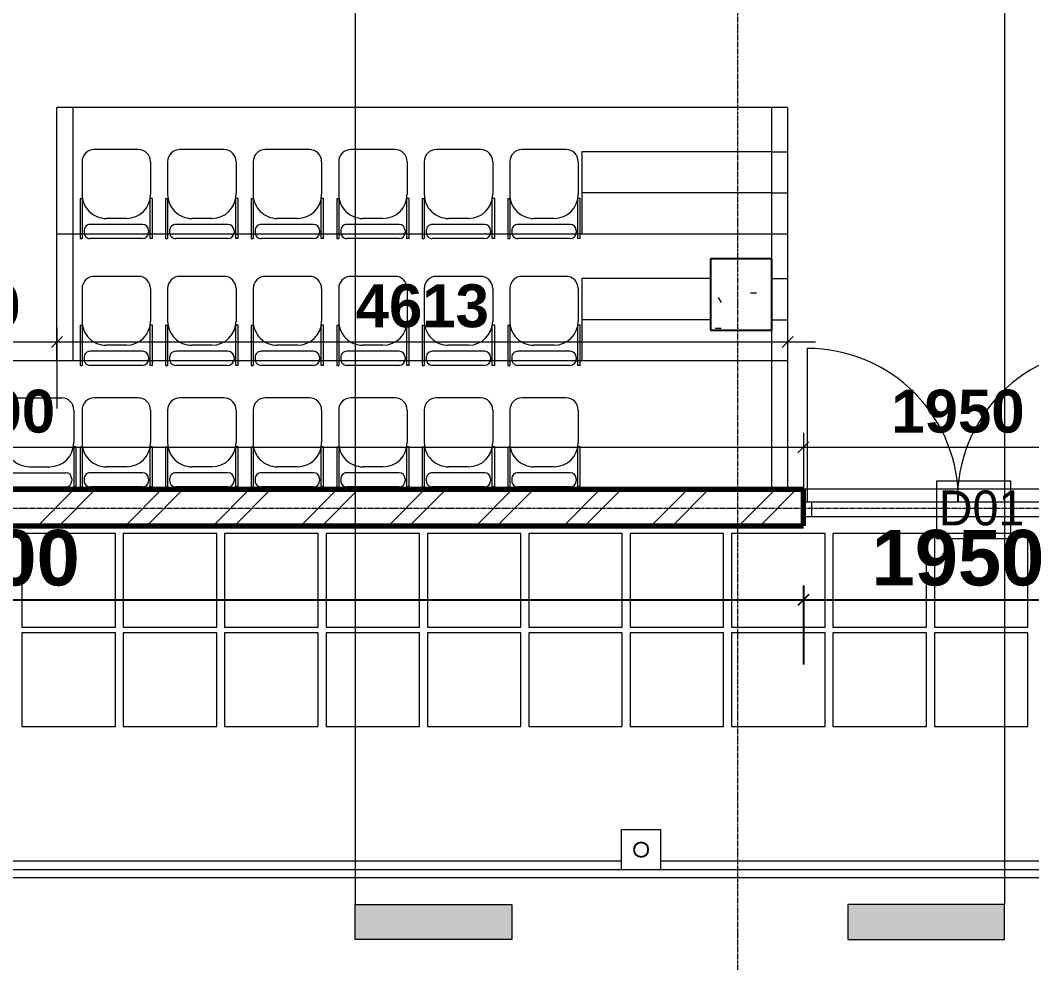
# Model space of a CAD drawing. Header units: inches. Extents: x 22 to 382261, y 22 to 371281.
# Drawn here: x 146913 to 153299, y 201958 to 207907 of the extents above; entities that cross this region are included whole.
import ezdxf

# ---------------------------------------------------------------- set-up
doc = ezdxf.new("R2010")
doc.units = ezdxf.units.IN
doc.header["$MEASUREMENT"] = 0
doc.linetypes.add('Grid Line 1_2_', pattern=[22.225, 12.7, -3.175, 3.175, -3.175])
for name, color, linetype, lineweight in [('A-ANNO-DIMS', 211, 'Continuous', 9), ('A-COLS', 52, 'Continuous', 9), ('A-DETL-GENF', 92, 'Continuous', 9), ('A-DOOR', 31, 'Continuous', 9), ('A-DOOR-IDEN', 31, 'Continuous', 9), ('A-FLOR', 192, 'Continuous', 9), ('A-WALL-PATT', 111, 'Continuous', 9), ('G-ANNO-SYMB', 111, 'Continuous', 9), ('I-FURN', 30, 'Continuous', 9), ('I-WALL', 2, 'Continuous', 9), ('Q-CASE', 31, 'Continuous', 9), ('S-GRID', 1, 'Continuous', 9)]:
    doc.layers.add(name, color=color, linetype=linetype, lineweight=lineweight)
doc.styles.add('Arial_B', font='arialbd.ttf', dxfattribs={"height": 350.793651})
doc.styles.add('Arial_B_2', font='arialbd.ttf', dxfattribs={"height": 270.833333})
doc.styles.add('Tw Cen MT Condensed', font='TCCM____.TTF', dxfattribs={"height": 1.35})
doc.dimstyles.new('2', dxfattribs={"dimscale": 304.8, "dimtxt": 346.888196, "dimasz": 0.221354, "dimexe": 1.338583, "dimexo": 0.0625, "dimgap": 0.278871, "dimtad": 1, "dimdec": 0, "dimzin": 0, "dimdsep": 46, "dimtxsty": 'Arial_B', "dimblk1": 'OBLIQUE', "dimblk2": 'OBLIQUE', "dimsah": 1, "dimcen": 0.09, "dimdle": 0.557743, "dimazin": 0, "dimtfac": 1, "dimtdec": 4, "dimtix": 1, "dimtmove": 0, "dimatfit": 3, "dimfxl": 0.557743, "dimfxlon": 1, "dimtvp": 1, "dimtolj": 1, "dimtzin": 0, "dimarcsym": 2})
doc.dimstyles.new('2_2', dxfattribs={"dimscale": 304.8, "dimtxt": 267.818092, "dimasz": 0.227865, "dimexe": 1.377953, "dimexo": 0.0625, "dimgap": 0.287073, "dimtad": 1, "dimdec": 0, "dimzin": 0, "dimdsep": 46, "dimtxsty": 'Arial_B_2', "dimblk1": 'OBLIQUE', "dimblk2": 'OBLIQUE', "dimsah": 1, "dimcen": 0.09, "dimdle": 0.574147, "dimazin": 0, "dimtfac": 1, "dimtdec": 4, "dimtix": 1, "dimtmove": 0, "dimatfit": 3, "dimfxl": 0.574147, "dimfxlon": 1, "dimtvp": 1, "dimtolj": 1, "dimtzin": 0, "dimlwd": 18, "dimlwe": 18, "dimarcsym": 2})

# ---------------------------------------------------------------- blocks, each defined once
blk = doc.blocks.new('Casework 1 - Casework 1-382926-01-GROUND FLOOR DIM- PART B')
at = {"layer": 'Q-CASE'}
for p, q in [((11281.2, -6741.8), (11031.2, -6741.8)), ((11031.2, -6741.8), (11031.2, -6991.8)), ((11281.2, -6991.8), (11281.2, -6741.8)), ((11031.2, -6939), (6781.2, -6939)), ((15531.2, -6939), (11281.2, -6939)), ((6781.2, -6991.8), (11031.2, -6991.8)), ((11031.2, -6991.8), (11281.2, -6991.8)), ((11281.2, -6991.8), (15531.2, -6991.8)), ((-13208.1, -7041.8), (23004, -7041.8))]:
    blk.add_line(p, q, dxfattribs=at)
at = {"layer": 'Q-CASE', "lineweight": 25}
for start, end in [(0, 180), (180, 0)]:
    blk.add_arc((11156.2, -6866.8), 45, start, end, dxfattribs=at)
blk = doc.blocks.new('Doors_Door-sets_JELD-WEN_Interior_HP_FS12_FCore_Glass10_Double_1_0 - entrance 1200 2-893180-01-GROUND FLOOR DIM- PART B')
at = {"layer": 'A-DETL-GENF'}
for p, q in [((-950.8, 1003.8), (-950.8, 34)), ((950.8, 1003.8), (950.8, 34)), ((-923, 34), (-965, 34)), ((-965, 34), (-965, -58)), ((923, 34), (-923, 34)), ((-923, -58), (-923, 34)), ((923, 34), (923, -58)), ((965, 34), (923, 34)), ((965, -58), (965, 34)), ((-965, -58), (-923, -58)), ((-923, -58), (923, -58)), ((923, -58), (965, -58))]:
    blk.add_line(p, q, dxfattribs=at)
for centre, start, end in [((-950.3, 50.5), 359.00826, 90.03005), ((950.3, 50.5), 89.96995, 180.99174)]:
    blk.add_arc(centre, 953.3, start, end, dxfattribs=at)
at = {"layer": 'A-DOOR', "lineweight": 18}
for p, q in [((-965, 34), (-975, 34)), ((-975, 34), (-975, -58)), ((975, 34), (965, 34)), ((975, -58), (975, 34)), ((-975, -58), (-965, -58)), ((965, -58), (975, -58))]:
    blk.add_line(p, q, dxfattribs=at)
blk = doc.blocks.new('Casework 10 - Casework 10-654344-01-GROUND FLOOR DIM- PART B')
at = {"layer": 'Q-CASE'}
for p, q in [((7468.5, -2981.8), (7468.5, -2181.8)), ((7568.5, -2181.8), (7468.5, -2181.8)), ((7568.5, -2181.8), (7568.5, -2981.8)), ((11981.2, -2461.8), (11981.2, -2181.8)), ((12081.2, -2181.8), (11981.2, -2181.8)), ((12081.2, -2181.8), (12081.2, -2461.8)), ((11981.2, -2721.8), (11981.2, -2461.8)), ((11981.2, -2461.8), (12081.2, -2461.8)), ((12081.2, -2461.8), (12081.2, -2721.8)), ((11981.2, -2981.8), (11981.2, -2721.8)), ((11981.2, -2721.8), (12081.2, -2721.8)), ((12081.2, -2721.8), (12081.2, -2981.8)), ((7468.5, -3781.8), (7468.5, -2981.8)), ((7568.5, -2981.8), (7468.5, -2981.8)), ((7568.5, -2981.8), (7568.5, -3781.8)), ((11981.2, -3136.8), (11981.2, -2981.8)), ((12081.2, -2981.8), (11981.2, -2981.8)), ((12081.2, -2981.8), (12081.2, -3261.8)), ((11981.2, -3261.8), (12081.2, -3261.8)), ((12081.2, -3261.8), (12081.2, -3521.8)), ((11981.2, -3521.8), (12081.2, -3521.8)), ((12081.2, -3521.8), (12081.2, -3781.8)), ((11981.2, -3781.8), (11981.2, -3586.8)), ((11981.2, -4591.8), (11981.2, -3781.8)), ((12081.2, -3781.8), (11981.2, -3781.8)), ((12081.2, -3781.8), (12081.2, -4591.8)), ((12081.2, -4591.8), (11981.2, -4591.8)), ((11981.2, -4591.8), (12081.2, -4591.8))]:
    blk.add_line(p, q, dxfattribs=at)
blk = doc.blocks.new('Chair - Auditorium_0001 - Copy - Chair - Auditorium_0001 - Copy-V32-01-GROUND FLOOR DIM- PART B')
at = {"layer": 'I-FURN'}
for p, q in [((-67.9, 64.1), (-53, 64.1)), ((-67.9, 64.1), (-67.9, -189.9)), ((-53, 64.1), (-53, -189.9)), ((-4.4, 64.3), (325.8, 64.3)), ((389.3, 64.1), (376.6, 64.1)), ((376.6, -189.9), (376.6, 64.1)), ((389.3, -189.9), (389.3, 64.1)), ((-42.5, 13.2), (-42.5, 26.2)), ((363.9, 13.2), (363.9, 26.2)), ((-4.4, -24.9), (325.8, -24.9)), ((97.2, -62.9), (224.2, -62.9)), ((-67.9, -189.9), (-53, -189.9)), ((389.3, -189.9), (376.6, -189.9)), ((-55.2, -421.3), (-55.2, -215.3)), ((376.6, -421.3), (376.6, -215.3)), ((21, -497.5), (300.4, -497.5))]:
    blk.add_line(p, q, dxfattribs=at)
for centre, radius, start, end in [((-4.4, 26.2), 38.1, 90, 180), ((325.8, 26.2), 38.1, 360, 90), ((-4.4, 13.2), 38.1, 180, 270), ((325.8, 13.2), 38.1, 270, 0), ((97.2, -215.3), 152.4, 90, 180), ((224.2, -215.3), 152.4, 360, 90), ((21, -421.3), 76.2, 180, 270), ((300.4, -421.3), 76.2, 270, 0)]:
    blk.add_arc(centre, radius, start, end, dxfattribs=at)
blk = doc.blocks.new('Chair - Auditorium_0001 - Copy - Chair - Auditorium_0001 - Copy-940343-01-GROUND FLOOR DIM- PART B')
at = {"layer": 'I-FURN'}
for p, q in [((21, 497.5), (300.4, 497.5)), ((-55.2, 421.3), (-55.2, 215.3)), ((376.6, 421.3), (376.6, 215.3)), ((-67.9, -64.1), (-67.9, 189.9)), ((-67.9, 189.9), (-53, 189.9)), ((-53, -64.1), (-53, 189.9)), ((389.3, 189.9), (376.6, 189.9)), ((376.6, 189.9), (376.6, -64.1)), ((389.3, 189.9), (389.3, -64.1)), ((-4.4, 24.9), (325.8, 24.9)), ((97.2, 62.9), (224.2, 62.9)), ((-42.5, -13.2), (-42.5, -26.2)), ((363.9, -13.2), (363.9, -26.2)), ((-67.9, -64.1), (-53, -64.1)), ((-4.4, -64.3), (325.8, -64.3)), ((389.3, -64.1), (376.6, -64.1))]:
    blk.add_line(p, q, dxfattribs=at)
for centre, radius, start, end in [((21, 421.3), 76.2, 90, 180), ((300.4, 421.3), 76.2, 360, 90), ((97.2, 215.3), 152.4, 180, 270), ((224.2, 215.3), 152.4, 270, 0), ((-4.4, -13.2), 38.1, 90, 180), ((325.8, -13.2), 38.1, 360, 90), ((-4.4, -26.2), 38.1, 180, 270), ((325.8, -26.2), 38.1, 270, 0)]:
    blk.add_arc(centre, radius, start, end, dxfattribs=at)
blk = doc.blocks.new('_Oblique')
at = {"color": 0, "linetype": 'ByBlock', "lineweight": -2}
blk.add_line((-0.5, -0.5), (0.5, 0.5), dxfattribs=at)
blk = doc.blocks.new('*D4820')
at = {"layer": 'A-ANNO-DIMS', "color": 0, "lineweight": 18, "transparency": 16777216}
for p, q in [((145845.2, 205968.1), (145845.2, 205457.1)), ((147145.2, 205968.1), (147145.2, 205457.1)), ((145670.2, 205877.1), (147320.2, 205877.1))]:
    blk.add_line(p, q, dxfattribs=at)
at = {"layer": 'Defpoints', "color": 0, "transparency": 16777216}
for p in [(145845.2, 205987.1), (147145.2, 205987.1), (147145.2, 205877.1)]:
    blk.add_point(p, dxfattribs=at)
at = {"layer": 'A-ANNO-DIMS', "color": 0, "lineweight": 18, "transparency": 16777216, "xscale": 69.45312499999999, "yscale": 69.45312499999999, "zscale": 69.45312499999999, "rotation": 180}
blk.add_blockref('_Oblique', (145845.2, 205877.1), dxfattribs=at)
at = {"layer": 'A-ANNO-DIMS', "color": 0, "lineweight": 18, "transparency": 16777216, "xscale": 69.45312499999999, "yscale": 69.45312499999999, "zscale": 69.45312499999999}
blk.add_blockref('_Oblique', (147145.2, 205877.1), dxfattribs=at)
at = {"layer": 'A-ANNO-DIMS', "color": 0, "lineweight": 18, "transparency": 16777216, "insert": (146495.2, 206102.9), "char_height": 270.83, "width": 615.654, "attachment_point": 5, "style": 'Arial_B_2'}
blk.add_mtext('\\A1;1300', dxfattribs=at)
blk = doc.blocks.new('*D4821')
at = {"layer": 'A-ANNO-DIMS', "color": 0, "lineweight": 18, "transparency": 16777216}
for p, q in [((147145.2, 205968.1), (147145.2, 205457.1)), ((151757.9, 205968.1), (151757.9, 205457.1)), ((146970.2, 205877.1), (151932.9, 205877.1))]:
    blk.add_line(p, q, dxfattribs=at)
at = {"layer": 'Defpoints', "color": 0, "transparency": 16777216}
for p in [(147145.2, 205987.1), (151757.9, 205987.1), (151757.9, 205877.1)]:
    blk.add_point(p, dxfattribs=at)
at = {"layer": 'A-ANNO-DIMS', "color": 0, "lineweight": 18, "transparency": 16777216, "xscale": 69.45312499999999, "yscale": 69.45312499999999, "zscale": 69.45312499999999, "rotation": 180}
blk.add_blockref('_Oblique', (147145.2, 205877.1), dxfattribs=at)
at = {"layer": 'A-ANNO-DIMS', "color": 0, "lineweight": 18, "transparency": 16777216, "xscale": 69.45312499999999, "yscale": 69.45312499999999, "zscale": 69.45312499999999}
blk.add_blockref('_Oblique', (151757.9, 205877.1), dxfattribs=at)
at = {"layer": 'A-ANNO-DIMS', "color": 0, "lineweight": 18, "transparency": 16777216, "insert": (149451.5, 206102.9), "char_height": 270.83, "width": 615.654, "attachment_point": 5, "style": 'Arial_B_2'}
blk.add_mtext('\\A1;4613', dxfattribs=at)
blk = doc.blocks.new('*D4834')
at = {"layer": 'A-ANNO-DIMS', "color": 0, "lineweight": 18, "transparency": 16777216}
for p, q in [((141357.9, 205302.9), (141357.9, 204791.9)), ((151857.9, 205302.9), (151857.9, 204791.9)), ((141182.9, 205211.9), (152032.9, 205211.9))]:
    blk.add_line(p, q, dxfattribs=at)
at = {"layer": 'Defpoints', "color": 0, "transparency": 16777216}
for p in [(141357.9, 205321.9), (151857.9, 205321.9), (151857.9, 205211.9)]:
    blk.add_point(p, dxfattribs=at)
at = {"layer": 'A-ANNO-DIMS', "color": 0, "lineweight": 18, "transparency": 16777216, "xscale": 69.45312499999999, "yscale": 69.45312499999999, "zscale": 69.45312499999999, "rotation": 180}
blk.add_blockref('_Oblique', (141357.9, 205211.9), dxfattribs=at)
at = {"layer": 'A-ANNO-DIMS', "color": 0, "lineweight": 18, "transparency": 16777216, "xscale": 69.45312499999999, "yscale": 69.45312499999999, "zscale": 69.45312499999999}
blk.add_blockref('_Oblique', (151857.9, 205211.9), dxfattribs=at)
at = {"layer": 'A-ANNO-DIMS', "color": 0, "lineweight": 18, "transparency": 16777216, "insert": (146607.9, 205437.7), "char_height": 270.83, "width": 769.567, "attachment_point": 5, "style": 'Arial_B_2'}
blk.add_mtext('\\A1;10500', dxfattribs=at)
blk = doc.blocks.new('*D4835')
at = {"layer": 'A-ANNO-DIMS', "color": 0, "lineweight": 18, "transparency": 16777216}
for p, q in [((151857.9, 205302.9), (151857.9, 204791.9)), ((153807.9, 205302.9), (153807.9, 204791.9)), ((151682.9, 205211.9), (153982.9, 205211.9))]:
    blk.add_line(p, q, dxfattribs=at)
at = {"layer": 'Defpoints', "color": 0, "transparency": 16777216}
for p in [(151857.9, 205321.9), (153807.9, 205321.9), (153807.9, 205211.9)]:
    blk.add_point(p, dxfattribs=at)
at = {"layer": 'A-ANNO-DIMS', "color": 0, "lineweight": 18, "transparency": 16777216, "xscale": 69.45312499999999, "yscale": 69.45312499999999, "zscale": 69.45312499999999, "rotation": 180}
blk.add_blockref('_Oblique', (151857.9, 205211.9), dxfattribs=at)
at = {"layer": 'A-ANNO-DIMS', "color": 0, "lineweight": 18, "transparency": 16777216, "xscale": 69.45312499999999, "yscale": 69.45312499999999, "zscale": 69.45312499999999}
blk.add_blockref('_Oblique', (153807.9, 205211.9), dxfattribs=at)
at = {"layer": 'A-ANNO-DIMS', "color": 0, "lineweight": 18, "transparency": 16777216, "insert": (152832.9, 205437.8), "char_height": 270.83, "width": 615.654, "attachment_point": 5, "style": 'Arial_B_2'}
blk.add_mtext('\\A1;1950', dxfattribs=at)
blk = doc.blocks.new('Section - M_Section Tail - Filled-28045-01-GROUND FLOOR DIM- PART B')
at = {"layer": 'G-ANNO-SYMB'}
blk.add_hatch(color=256, dxfattribs=at).paths.add_polyline_path([(0, 9), (0, 0), (-2, 0), (-2, 9)])
for p, q in [((0, 9), (-2, 9)), ((-2, 9), (-2, 0)), ((0, 0), (0, 9)), ((-2, 0), (0, 0))]:
    blk.add_line(p, q, dxfattribs=at)
blk = doc.blocks.new('M_Door Tag1 - M_Door Tag 2-910938-01-GROUND FLOOR DIM- PART B')
at = {"layer": 'A-DOOR-IDEN'}
for p, q in [((-1.206, 1.536), (3.019, 1.536)), ((-1.206, -1.791), (-1.206, 1.536)), ((3.019, 1.536), (3.019, -1.791)), ((3.019, -1.791), (-1.206, -1.791))]:
    blk.add_line(p, q, dxfattribs=at)
blk = doc.blocks.new('*D4865')
at = {"layer": 'A-ANNO-DIMS', "color": 0, "lineweight": -2, "transparency": 16777216}
for p, q in [((141357.9, 204339.1), (141357.9, 203840.2)), ((151857.9, 204339.1), (151857.9, 203840.2)), ((141187.9, 204248.2), (152027.9, 204248.2))]:
    blk.add_line(p, q, dxfattribs=at)
at = {"layer": 'Defpoints', "color": 0, "transparency": 16777216}
for p in [(141357.9, 204358.2), (151857.9, 204358.2), (151857.9, 204248.2)]:
    blk.add_point(p, dxfattribs=at)
at = {"layer": 'A-ANNO-DIMS', "color": 0, "lineweight": -2, "transparency": 16777216, "xscale": 67.46874999999999, "yscale": 67.46874999999999, "zscale": 67.46874999999999, "rotation": 180}
blk.add_blockref('_Oblique', (141357.9, 204248.2), dxfattribs=at)
at = {"layer": 'A-ANNO-DIMS', "color": 0, "lineweight": -2, "transparency": 16777216, "xscale": 67.46874999999999, "yscale": 67.46874999999999, "zscale": 67.46874999999999}
blk.add_blockref('_Oblique', (151857.9, 204248.2), dxfattribs=at)
at = {"layer": 'A-ANNO-DIMS', "color": 0, "transparency": 16777216, "insert": (146607.9, 204512.3), "char_height": 350.79, "width": 1026.089, "attachment_point": 5, "style": 'Arial_B'}
blk.add_mtext('\\A1;10500', dxfattribs=at)
blk = doc.blocks.new('*D4866')
at = {"layer": 'A-ANNO-DIMS', "color": 0, "lineweight": -2, "transparency": 16777216}
for p, q in [((151857.9, 204339.1), (151857.9, 203840.2)), ((153807.9, 204339.1), (153807.9, 203840.2)), ((151687.9, 204248.2), (153977.9, 204248.2))]:
    blk.add_line(p, q, dxfattribs=at)
at = {"layer": 'Defpoints', "color": 0, "transparency": 16777216}
for p in [(151857.9, 204358.2), (153807.9, 204358.2), (153807.9, 204248.2)]:
    blk.add_point(p, dxfattribs=at)
at = {"layer": 'A-ANNO-DIMS', "color": 0, "lineweight": -2, "transparency": 16777216, "xscale": 67.46874999999999, "yscale": 67.46874999999999, "zscale": 67.46874999999999, "rotation": 180}
blk.add_blockref('_Oblique', (151857.9, 204248.2), dxfattribs=at)
at = {"layer": 'A-ANNO-DIMS', "color": 0, "lineweight": -2, "transparency": 16777216, "xscale": 67.46874999999999, "yscale": 67.46874999999999, "zscale": 67.46874999999999}
blk.add_blockref('_Oblique', (153807.9, 204248.2), dxfattribs=at)
at = {"layer": 'A-ANNO-DIMS', "color": 0, "transparency": 16777216, "insert": (152832.9, 204512.4), "char_height": 350.79, "width": 820.872, "attachment_point": 5, "style": 'Arial_B'}
blk.add_mtext('\\A1;1950', dxfattribs=at)

msp = doc.modelspace()

# ---------------------------------------------------------------- hatches: boundary and pattern name
at = {"layer": 'A-COLS'}
h = msp.add_hatch(dxfattribs=at)
h.set_pattern_fill('FP_11', color=256, style=0, pattern_type=2)
h.set_pattern_definition([(0, (139676.69, 209538.6), (894.08, 223.52), [36.88, -633.68, 36.88, -633.68, -3576.32]), (0, (139676.69, 209538.6), (894.08, 223.52), [-1341.12, 36.88, -1304.24, 36.88, -633.68, -1564.64]), (0, (139676.69, 209538.6), (894.08, 223.52), [-3352.8, 36.88, -410.16, 36.88, -1080.72]), (120, (140011.97, 209650.35), (-640.614, 662.536), [36.88, -633.68, 36.88, -4210]), (120, (140011.97, 209650.35), (-640.614, 662.536), [-707.44, -633.68, 36.88, -1304.24, -2235.2]), (120, (140011.97, 209650.35), (-640.614, 662.536), [-2682.24, 36.88, -633.68, 36.88, -1527.76]), (120, (140011.97, 209650.35), (-640.614, 662.536), [-3389.68, -410.16, 36.88, -1080.72]), (240, (140123.73, 210097.4), (-253.466, -886.056), [36.88, -633.68, 36.88, -4210]), (240, (140123.73, 210097.4), (-253.466, -886.056), [-707.44, -633.68, 36.88, -1304.24, -2235.2]), (240, (140123.73, 210097.4), (-253.466, -886.056), [-2682.24, 36.88, -633.68, 36.88, -1527.76]), (240, (140123.73, 210097.4), (-253.466, -886.056), [-3389.68, -410.16, 36.88, -1080.72])])
h.paths.add_polyline_path([(151657.9, 205951.8), (151657.9, 206401.8), (151270.4, 206401.8), (151270.4, 205951.8)])
at = {"layer": 'A-WALL-PATT'}
h = msp.add_hatch(dxfattribs=at)
h.set_pattern_fill('FP_1', color=256, style=0, pattern_type=2)
h.set_pattern_definition([(45, (139676.7, 209538.6), (-276.592, 276.592), []), (45, (139676.7, 209957.7), (-276.592, 276.592), [])])
h.paths.add_polyline_path([(144574.6, 204716.8), (151857.9, 204716.8), (151857.9, 204946.8), (128257.9, 204946.8), (128257.9, 204716.8), (140048.1, 204716.8)])
h.paths.add_polyline_path([(158502.9, 204716.8), (158502.9, 204946.8), (153807.9, 204946.8), (153807.9, 204716.8), (158154.2, 204716.8)])

# ---------------------------------------------------------------- linework, layer by layer
at = {"layer": 'A-COLS', "lineweight": 25}
for p, q in [((151270.4, 206401.8), (151270.4, 205951.8)), ((151657.9, 206401.8), (151270.4, 206401.8)), ((151657.9, 205951.8), (151657.9, 206401.8)), ((151270.4, 205951.8), (151657.9, 205951.8))]:
    msp.add_line(p, q, dxfattribs=at)
at = {"layer": 'A-FLOR'}
for p, q in [((147245.2, 207356.8), (147245.2, 205756.8)), ((151657.9, 207356.8), (147245.2, 207356.8)), ((151657.9, 206401.8), (151657.9, 207356.8)), ((151657.9, 207076.8), (150457.9, 207076.8)), ((150457.9, 207076.8), (150457.9, 206556.8)), ((151657.9, 206816.8), (150457.9, 206816.8)), ((151657.9, 206556.8), (147245.2, 206556.8)), ((151270.4, 206276.8), (150457.9, 206276.8)), ((150457.9, 206276.8), (150457.9, 205756.8)), ((151270.4, 206016.8), (150457.9, 206016.8)), ((151657.9, 204956.8), (151657.9, 205951.8)), ((151657.9, 205756.8), (141332.5, 205756.8)), ((141357.9, 204956.8), (151657.9, 204956.8)), ((153807.9, 204946.8), (151857.9, 204946.8)), ((147513.9, 204666.8), (146923.9, 204666.8)), ((146923.9, 204666.8), (146923.9, 204076.8)), ((147513.9, 204076.8), (147513.9, 204666.8)), ((148153.9, 204666.8), (147563.9, 204666.8)), ((147563.9, 204666.8), (147563.9, 204076.8)), ((148153.9, 204076.8), (148153.9, 204666.8)), ((148793.9, 204666.8), (148203.9, 204666.8)), ((148203.9, 204666.8), (148203.9, 204076.8)), ((148793.9, 204076.8), (148793.9, 204666.8)), ((149433.9, 204666.8), (148843.9, 204666.8)), ((148843.9, 204666.8), (148843.9, 204076.8)), ((149433.9, 204076.8), (149433.9, 204666.8)), ((150073.9, 204666.8), (149483.9, 204666.8)), ((149483.9, 204666.8), (149483.9, 204076.8)), ((150073.9, 204076.8), (150073.9, 204666.8)), ((150713.9, 204666.8), (150123.9, 204666.8)), ((150123.9, 204666.8), (150123.9, 204076.8)), ((150713.9, 204076.8), (150713.9, 204666.8)), ((151353.9, 204666.8), (150763.9, 204666.8)), ((150763.9, 204666.8), (150763.9, 204076.8)), ((151353.9, 204076.8), (151353.9, 204666.8)), ((151993.9, 204666.8), (151403.9, 204666.8)), ((151403.9, 204666.8), (151403.9, 204076.8)), ((151993.9, 204076.8), (151993.9, 204666.8)), ((152633.9, 204666.8), (152043.9, 204666.8)), ((152043.9, 204666.8), (152043.9, 204076.8)), ((152633.9, 204076.8), (152633.9, 204666.8)), ((153273.9, 204666.8), (152683.9, 204666.8)), ((152683.9, 204666.8), (152683.9, 204076.8)), ((153273.9, 204076.8), (153273.9, 204666.8)), ((146923.9, 204076.8), (147513.9, 204076.8)), ((147513.9, 204039.6), (146923.9, 204039.6)), ((146923.9, 204039.6), (146923.9, 203449.6)), ((147513.9, 203449.6), (147513.9, 204039.6)), ((147563.9, 204076.8), (148153.9, 204076.8)), ((148153.9, 204039.6), (147563.9, 204039.6)), ((147563.9, 204039.6), (147563.9, 203449.6)), ((148153.9, 203449.6), (148153.9, 204039.6)), ((148203.9, 204076.8), (148793.9, 204076.8)), ((148793.9, 204039.6), (148203.9, 204039.6)), ((148203.9, 204039.6), (148203.9, 203449.6)), ((148793.9, 203449.6), (148793.9, 204039.6)), ((148843.9, 204076.8), (149433.9, 204076.8)), ((149433.9, 204039.6), (148843.9, 204039.6)), ((148843.9, 204039.6), (148843.9, 203449.6)), ((149433.9, 203449.6), (149433.9, 204039.6)), ((149483.9, 204076.8), (150073.9, 204076.8)), ((150073.9, 204039.6), (149483.9, 204039.6)), ((149483.9, 204039.6), (149483.9, 203449.6)), ((150073.9, 203449.6), (150073.9, 204039.6)), ((150123.9, 204076.8), (150713.9, 204076.8)), ((150713.9, 204039.6), (150123.9, 204039.6)), ((150123.9, 204039.6), (150123.9, 203449.6)), ((150713.9, 203449.6), (150713.9, 204039.6)), ((150763.9, 204076.8), (151353.9, 204076.8)), ((151353.9, 204039.6), (150763.9, 204039.6)), ((150763.9, 204039.6), (150763.9, 203449.6)), ((151353.9, 203449.6), (151353.9, 204039.6)), ((151403.9, 204076.8), (151993.9, 204076.8)), ((151993.9, 204039.6), (151403.9, 204039.6)), ((151403.9, 204039.6), (151403.9, 203449.6)), ((151993.9, 203449.6), (151993.9, 204039.6)), ((152043.9, 204076.8), (152633.9, 204076.8)), ((152633.9, 204039.6), (152043.9, 204039.6)), ((152043.9, 204039.6), (152043.9, 203449.6)), ((152633.9, 203449.6), (152633.9, 204039.6)), ((152683.9, 204076.8), (153273.9, 204076.8)), ((153273.9, 204039.6), (152683.9, 204039.6)), ((152683.9, 204039.6), (152683.9, 203449.6)), ((153273.9, 203449.6), (153273.9, 204039.6)), ((146923.9, 203449.6), (147513.9, 203449.6)), ((147563.9, 203449.6), (148153.9, 203449.6)), ((148203.9, 203449.6), (148793.9, 203449.6)), ((148843.9, 203449.6), (149433.9, 203449.6)), ((149483.9, 203449.6), (150073.9, 203449.6)), ((150123.9, 203449.6), (150713.9, 203449.6)), ((150763.9, 203449.6), (151353.9, 203449.6)), ((151403.9, 203449.6), (151993.9, 203449.6)), ((152043.9, 203449.6), (152633.9, 203449.6)), ((152683.9, 203449.6), (153273.9, 203449.6))]:
    msp.add_line(p, q, dxfattribs=at)
at = {"layer": 'G-ANNO-SYMB'}
for p, q in [((149027.7, 223538.2), (149027.7, 202325.3)), ((153127.7, 223538.2), (153127.7, 202325.3))]:
    msp.add_line(p, q, dxfattribs=at)
at = {"layer": 'I-WALL', "lineweight": 70}
for p, q in [((141357.9, 204946.8), (151857.9, 204946.8)), ((151857.9, 204716.8), (151857.9, 204946.8)), ((128257.9, 204716.8), (151857.9, 204716.8))]:
    msp.add_line(p, q, dxfattribs=at)
at = {"layer": 'S-GRID', "linetype": 'Grid Line 1_2_'}
for p, q in [((151442.9, 200135.3), (151442.9, 223554)), ((126592.9, 204826.8), (165494.2, 204826.8))]:
    msp.add_line(p, q, dxfattribs=at)

# ---------------------------------------------------------------- block references
at = {"layer": 'A-DETL-GENF'}
msp.add_blockref('Doors_Door-sets_JELD-WEN_Interior_HP_FS12_FCore_Glass10_Double_1_0 - entrance 1200 2-893180-01-GROUND FLOOR DIM- PART B', (152832.9, 204831.8), dxfattribs=at)
at = {"layer": 'A-DOOR-IDEN', "xscale": 110, "yscale": 110, "zscale": 110}
msp.add_blockref('M_Door Tag1 - M_Door Tag 2-910938-01-GROUND FLOOR DIM- PART B', (152832.9, 204831.8), dxfattribs=at)
at = {"layer": 'G-ANNO-SYMB', "extrusion": (0, 0, -1), "xscale": 110, "yscale": 110, "zscale": 110, "rotation": 90.00000000000064}
msp.add_blockref('Section - M_Section Tail - Filled-28045-01-GROUND FLOOR DIM- PART B', (-149027.7, 202325.3), dxfattribs=at)
at = {"layer": 'G-ANNO-SYMB', "xscale": 110, "yscale": 110, "zscale": 110, "rotation": 89.99999999999937}
msp.add_blockref('Section - M_Section Tail - Filled-28045-01-GROUND FLOOR DIM- PART B', (153127.7, 202325.3), dxfattribs=at)
at = {"layer": 'I-FURN', "rotation": 180}
for p in [(147680.6, 206592.9), (148220.6, 206592.9), (148760.6, 206592.9), (149300.6, 206592.9), (149840.6, 206592.9), (150380.6, 206592.9), (147680.6, 205792.9), (148220.6, 205792.9), (148760.6, 205792.9), (149300.6, 205792.9), (149840.6, 205792.9), (150380.6, 205792.9), (147680.6, 205025.6), (148220.6, 205025.6), (148760.6, 205025.6), (149300.6, 205025.6), (149840.6, 205025.6), (150380.6, 205025.6)]:
    msp.add_blockref('Chair - Auditorium_0001 - Copy - Chair - Auditorium_0001 - Copy-V32-01-GROUND FLOOR DIM- PART B', p, dxfattribs=at)
at = {"layer": 'I-FURN'}
msp.add_blockref('Chair - Auditorium_0001 - Copy - Chair - Auditorium_0001 - Copy-940343-01-GROUND FLOOR DIM- PART B', (146875.1, 205025.6), dxfattribs=at)
at = {"layer": 'Q-CASE'}
for name in ['Casework 10 - Casework 10-654344-01-GROUND FLOOR DIM- PART B', 'Casework 1 - Casework 1-382926-01-GROUND FLOOR DIM- PART B']:
    msp.add_blockref(name, (139676.7, 209538.6), dxfattribs=at)

# ---------------------------------------------------------------- texts
at = {"layer": 'A-DOOR-IDEN', "insert": (152712.6, 204939), "char_height": 220, "width": 493.839, "attachment_point": 1, "style": 'Tw Cen MT Condensed'}
msp.add_mtext('D01', dxfattribs=at)

# ---------------------------------------------------------------- dimensions: what is measured, and where the dimension line sits
at = {"layer": 'A-ANNO-DIMS', "lineweight": 18}
for base, p1, p2, override, picture, middle in [((147145.2, 205877.1), (145845.2, 205987.1), (147145.2, 205987.1), {"dimpost": '<>', "dimfxl": 1300}, '*D4820', (146495.2, 206102.9)), ((151757.9, 205877.1), (147145.2, 205987.1), (151757.9, 205987.1), {"dimpost": '<>', "dimfxl": 4612.673225}, '*D4821', (149451.5, 206102.9)), ((151857.9, 205211.9), (141357.9, 205321.9), (151857.9, 205321.9), {"dimpost": '<>', "dimfxl": 10500}, '*D4834', (146607.9, 205437.7)), ((153807.9, 205211.9), (151857.9, 205321.9), (153807.9, 205321.9), {"dimpost": '<>', "dimfxl": 1950}, '*D4835', (152832.9, 205437.8))]:
    dim = msp.add_linear_dim(base=base, p1=p1, p2=p2, dimstyle='2_2', override=override, dxfattribs=at)
    dim.commit()
    dim.dimension.update_dxf_attribs({"geometry": picture, "text_midpoint": middle})
at = {"layer": 'A-ANNO-DIMS'}
for base, p1, p2, override, picture, middle in [((151857.9, 204248.2), (141357.9, 204358.2), (151857.9, 204358.2), {"dimpost": '<>', "dimfxl": 10500}, '*D4865', (146607.9, 204512.3)), ((153807.9, 204248.2), (151857.9, 204358.2), (153807.9, 204358.2), {"dimpost": '<>', "dimfxl": 1950}, '*D4866', (152832.9, 204512.4))]:
    dim = msp.add_linear_dim(base=base, p1=p1, p2=p2, dimstyle='2', override=override, dxfattribs=at)
    dim.commit()
    dim.dimension.update_dxf_attribs({"geometry": picture, "text_midpoint": middle})

doc.saveas('drawing.dxf')
